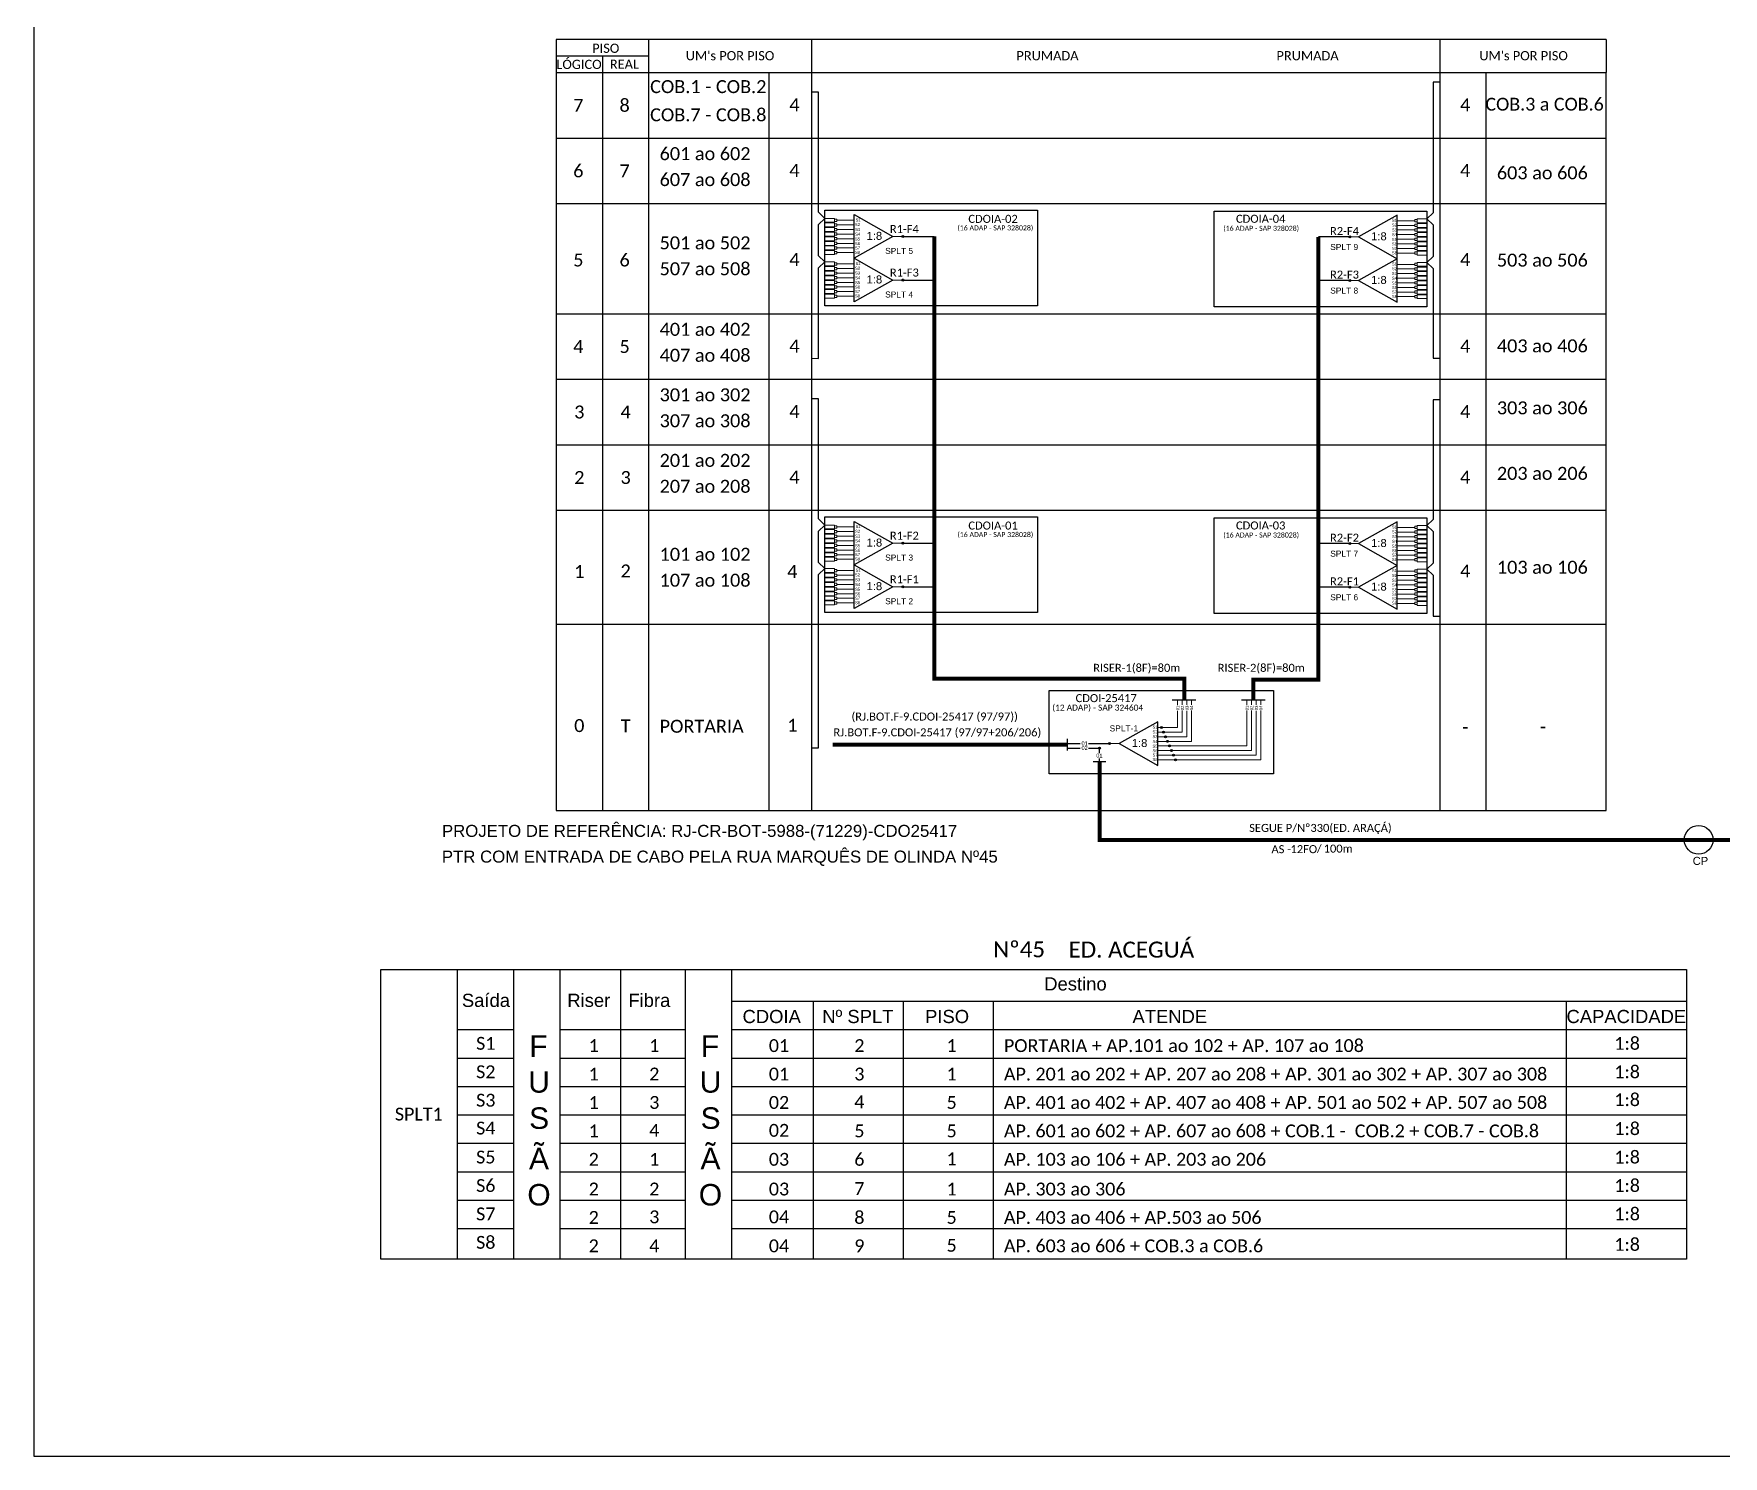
# Model space of a CAD drawing. Header units: metres. Extents: x -1286 to 457, y -500 to 94.
# Drawn here: x -384.1 to 38.1, y -499.8 to -144.4 of the extents above; entities that cross this region are included whole.
import ezdxf
from ezdxf.enums import TextEntityAlignment as Align

# ---------------------------------------------------------------- set-up
doc = ezdxf.new("R2010")
doc.units = ezdxf.units.M
doc.layers.add("20.0-LEGENDA DOS CDO'S", color=1, linetype='Continuous', lineweight=0)
doc.styles.add('ARIAL', font='arial.ttf')
doc.styles.add('WMF-Calibri0', font='calibri.ttf')

msp = doc.modelspace()

# ---------------------------------------------------------------- hatches: boundary and pattern name
h = msp.add_hatch(color=7)
h.dxf.hatch_style = 1
edge = h.paths.add_edge_path()
edge.add_arc((-166.88, -195.04), 0.256, 0, 360)
h = msp.add_hatch(color=7)
h.dxf.hatch_style = 1
edge = h.paths.add_edge_path()
edge.add_arc((-55.18, -195.15), 0.256, 0, 360)
h = msp.add_hatch(color=7)
h.dxf.hatch_style = 1
edge = h.paths.add_edge_path()
edge.add_arc((-166.88, -205.93), 0.256, 0, 360)
h = msp.add_hatch(color=7)
h.dxf.hatch_style = 1
edge = h.paths.add_edge_path()
edge.add_arc((-55.18, -206.05), 0.256, 0, 360)
h = msp.add_hatch(color=7)
h.dxf.hatch_style = 1
edge = h.paths.add_edge_path()
edge.add_arc((-166.88, -271.67), 0.256, 0, 360)
h = msp.add_hatch(color=7)
h.dxf.hatch_style = 1
edge = h.paths.add_edge_path()
edge.add_arc((-55.18, -271.78), 0.256, 0, 360)
h = msp.add_hatch(color=7)
h.dxf.hatch_style = 1
edge = h.paths.add_edge_path()
edge.add_arc((-166.88, -282.56), 0.256, 0, 360)
h = msp.add_hatch(color=7)
h.dxf.hatch_style = 1
edge = h.paths.add_edge_path()
edge.add_arc((-55.18, -282.68), 0.256, 0, 360)
h = msp.add_hatch(color=7)
h.dxf.hatch_style = 1
edge = h.paths.add_edge_path()
edge.add_arc((-102.25, -317.73), 0.242, 0, 360)
h = msp.add_hatch(color=7)
h.dxf.hatch_style = 1
edge = h.paths.add_edge_path()
edge.add_arc((-101.75, -318.88), 0.242, 0, 360)
h = msp.add_hatch(color=7)
h.dxf.hatch_style = 1
edge = h.paths.add_edge_path()
edge.add_arc((-101.25, -320.03), 0.242, 0, 360)
h = msp.add_hatch(color=3)
h.dxf.hatch_style = 1
edge = h.paths.add_edge_path()
edge.add_arc((-117.73, -322.87), 0.242, 0, 360)
h = msp.add_hatch(color=3)
h.dxf.hatch_style = 1
edge = h.paths.add_edge_path()
edge.add_arc((-115.24, -321.76), 0.242, 0, 360)
h = msp.add_hatch(color=7)
h.dxf.hatch_style = 1
edge = h.paths.add_edge_path()
edge.add_arc((-100.75, -321.19), 0.242, 0, 360)
h = msp.add_hatch(color=7)
h.dxf.hatch_style = 1
edge = h.paths.add_edge_path()
edge.add_arc((-100.25, -322.34), 0.242, 0, 360)
h = msp.add_hatch(color=7)
h.dxf.hatch_style = 1
edge = h.paths.add_edge_path()
edge.add_arc((-99.75, -323.49), 0.242, 0, 360)
h = msp.add_hatch(color=7)
h.dxf.hatch_style = 1
edge = h.paths.add_edge_path()
edge.add_arc((-99.25, -324.64), 0.242, 0, 360)
h = msp.add_hatch(color=7)
h.dxf.hatch_style = 1
edge = h.paths.add_edge_path()
edge.add_arc((-98.75, -325.8), 0.242, 0, 360)

# ---------------------------------------------------------------- linework, layer by layer
at = {"color": 7}
for p, q in [((-297.34, -378.21), (28.93, -378.21)), ((-297.34, -450.55), (-297.34, -378.21)), ((-278.26, -378.21), (-278.26, -450.55)), ((-264.15, -378.21), (-264.15, -450.55)), ((-252.56, -450.55), (-252.56, -378.21)), ((-237.43, -378.21), (-237.43, -450.55)), ((-221.3, -378.21), (-221.3, -450.55)), ((-209.7, -378.21), (-209.7, -450.55)), ((28.93, -378.21), (28.93, -450.55)), ((-209.7, -386.11), (28.93, -386.11)), ((-189.28, -386.11), (-189.28, -450.55)), ((-166.78, -386.11), (-166.78, -450.55)), ((-144.32, -386.11), (-144.32, -450.55)), ((-1.12, -386.11), (-1.12, -450.55)), ((-278.26, -393.21), (-264.15, -393.21)), ((-252.56, -393.21), (-221.3, -393.21)), ((-209.7, -393.21), (28.93, -393.21)), ((-278.26, -400.31), (-264.15, -400.31)), ((-252.56, -400.31), (-221.3, -400.31)), ((-209.7, -400.31), (28.93, -400.31)), ((-278.26, -407.42), (-264.15, -407.42)), ((-252.56, -407.42), (-221.3, -407.42)), ((-209.7, -407.42), (28.93, -407.42)), ((-278.26, -414.52), (-264.15, -414.52)), ((-252.56, -414.52), (-221.3, -414.52)), ((-209.7, -414.52), (28.93, -414.52)), ((-278.26, -421.62), (-264.15, -421.62)), ((-252.56, -421.62), (-221.3, -421.62)), ((-209.7, -421.62), (28.93, -421.62)), ((-278.26, -428.73), (-264.15, -428.73)), ((-252.56, -428.73), (-221.3, -428.73)), ((-209.7, -428.73), (28.93, -428.73)), ((-278.26, -435.83), (-264.15, -435.83)), ((-252.56, -435.83), (-221.3, -435.83)), ((-209.7, -435.83), (28.93, -435.83)), ((-278.26, -442.94), (-264.15, -442.94)), ((-252.56, -442.94), (-221.3, -442.94)), ((-209.7, -442.94), (28.93, -442.94)), ((28.93, -450.55), (-297.34, -450.55))]:
    msp.add_line(p, q, dxfattribs=at)
msp.add_lwpolyline([(-384.06, -499.81), (456.94, -499.81), (456.94, 94.19), (-384.06, 94.19)], close=True)
at = {"color": 0}
for points in [[(8.87, -145.86), (-253.52, -145.86)], [(-230.38, -149.97), (-253.52, -149.97)]]:
    msp.add_lwpolyline(points, dxfattribs=at)
for points in [[(-253.52, -145.86), (-253.52, -154.09)], [(-230.38, -154.09), (-230.38, -145.86)], [(-189.63, -338.48), (-189.63, -145.86)], [(-32.72, -145.86), (-32.72, -154.09)], [(8.87, -145.86), (8.87, -154.09)], [(-241.95, -149.97), (-241.95, -154.09)], [(-253.52, -154.09), (-253.52, -338.48), (8.87, -338.48), (8.87, -154.09)], [(-253.52, -154.09), (8.87, -154.09)], [(-253.52, -154.09), (8.87, -154.09)], [(-253.52, -154.09), (8.87, -154.09)], [(-241.95, -154.09), (-241.95, -338.48)], [(-230.38, -338.48), (-230.38, -154.09)], [(-200.36, -154.09), (-200.36, -338.48)], [(-32.72, -154.09), (-32.72, -338.48)], [(-21.15, -338.48), (-21.15, -154.09)], [(-253.52, -170.46), (8.87, -170.46)], [(-253.52, -186.83), (8.87, -186.83)], [(-253.52, -214.35), (8.87, -214.35)], [(-253.52, -230.72), (8.87, -230.72)], [(-253.52, -247.09), (8.87, -247.09)], [(-253.52, -263.46), (8.87, -263.46)], [(-253.52, -291.89), (8.87, -291.89)]]:
    msp.add_lwpolyline(points)
at = {"color": 7}
for points in [[(-189.63, -225.48), (-187.97, -225.49), (-187.97, -202.91), (-186.4, -201.4), (-187.96, -199.89), (-187.96, -192.01), (-186.4, -190.51), (-187.96, -189), (-187.96, -159.01), (-189.62, -159.01)], [(-32.72, -156.52), (-34.37, -156.52), (-34.38, -189.11), (-35.95, -190.62), (-34.38, -192.13), (-34.38, -200.01), (-35.95, -201.52), (-34.38, -203.03), (-34.38, -225.41), (-32.73, -225.41)], [(-179.03, -189.59), (-169.36, -195.04), (-179.03, -200.48), (-179.03, -189.59)], [(-43.32, -189.7), (-52.98, -195.15), (-43.32, -200.6), (-43.32, -189.7)], [(-55.21, -195.15), (-63.05, -195.15)], [(-179.03, -200.48), (-169.36, -205.93), (-179.03, -211.38), (-179.03, -200.48)], [(-43.32, -200.6), (-52.98, -206.05), (-43.32, -211.49), (-43.32, -200.6)], [(-55.21, -206.05), (-63.05, -206.05)], [(-189.63, -322.84), (-187.97, -322.84), (-187.97, -279.54), (-186.4, -278.03), (-187.96, -276.53), (-187.96, -268.64), (-186.4, -267.14), (-187.96, -265.63), (-187.96, -235.64), (-189.62, -235.64)], [(-32.72, -235.87), (-34.37, -235.87), (-34.38, -265.74), (-35.95, -267.25), (-34.38, -268.76), (-34.38, -276.64), (-35.95, -278.15), (-34.38, -279.66), (-34.38, -289.93), (-32.73, -289.93)], [(-179.03, -266.22), (-169.36, -271.67), (-179.03, -277.11), (-179.03, -266.22)], [(-43.32, -266.33), (-52.98, -271.78), (-43.32, -277.23), (-43.32, -266.33)], [(-55.21, -271.78), (-63.05, -271.78)], [(-179.03, -277.11), (-169.36, -282.56), (-179.03, -288.01), (-179.03, -277.11)], [(-43.32, -277.23), (-52.98, -282.68), (-43.32, -288.13), (-43.32, -277.23)], [(-55.21, -282.68), (-63.05, -282.68)], [(-99.59, -310.81), (-93.66, -310.81)], [(-82.26, -310.81), (-76.31, -310.81)], [(-103.13, -316.31), (-112.79, -321.76), (-103.13, -327.21), (-103.13, -316.31)]]:
    msp.add_lwpolyline(points, dxfattribs=at)
for points in [[(-186.4, -188.45), (-133.27, -188.45), (-133.27, -212.34), (-186.4, -212.34)], [(-89.05, -188.69), (-35.92, -188.69), (-35.92, -212.59), (-89.05, -212.59)], [(-186.4, -265.08), (-133.27, -265.08), (-133.27, -288.97), (-186.4, -288.97)], [(-89.05, -265.32), (-35.92, -265.32), (-35.92, -289.22), (-89.05, -289.22)]]:
    msp.add_lwpolyline(points, close=True, dxfattribs=at)
at = {"color": 7, "lineweight": 0}
for points in [[(-183.98, -190.51), (-186.4, -190.51)], [(-183.98, -191.49), (-186.4, -191.49)], [(-183.98, -191.66), (-186.4, -191.66)], [(-183.98, -192.65), (-186.4, -192.65)], [(-183.98, -192.81), (-186.4, -192.81)], [(-183.98, -193.8), (-186.4, -193.8)], [(-183.98, -193.97), (-186.4, -193.97)], [(-183.98, -190.51), (-183.98, -191.49)], [(-183.98, -191.66), (-183.98, -192.65)], [(-183.98, -192.81), (-183.98, -193.8)], [(-183.98, -193.97), (-183.98, -194.95)], [(-183.4, -191), (-179.03, -191)], [(-179.03, -192.15), (-183.4, -192.15)], [(-179.03, -193.31), (-183.4, -193.31)], [(-38.94, -191.11), (-43.32, -191.11)], [(-43.32, -192.27), (-38.94, -192.27)], [(-43.32, -193.42), (-38.94, -193.42)], [(-38.36, -190.62), (-38.36, -191.61)], [(-38.36, -190.62), (-35.95, -190.62)], [(-38.36, -191.61), (-35.95, -191.61)], [(-38.36, -191.77), (-38.36, -192.76)], [(-38.36, -191.77), (-35.95, -191.77)], [(-38.36, -192.76), (-35.95, -192.76)], [(-38.36, -192.93), (-38.36, -193.91)], [(-38.36, -192.93), (-35.95, -192.93)], [(-38.36, -193.91), (-35.95, -193.91)], [(-38.36, -194.08), (-38.36, -195.07)], [(-38.36, -194.08), (-35.95, -194.08)], [(-183.98, -194.95), (-186.4, -194.95)], [(-183.98, -195.12), (-186.4, -195.12)], [(-183.98, -196.1), (-186.4, -196.1)], [(-183.98, -196.27), (-186.4, -196.27)], [(-183.98, -197.26), (-186.4, -197.26)], [(-183.98, -197.42), (-186.4, -197.42)], [(-183.98, -198.41), (-186.4, -198.41)], [(-183.98, -195.12), (-183.98, -196.1)], [(-183.98, -196.27), (-183.98, -197.26)], [(-183.98, -197.42), (-183.98, -198.41)], [(-179.03, -194.46), (-183.4, -194.46)], [(-179.03, -195.61), (-183.4, -195.61)], [(-179.03, -196.76), (-183.4, -196.76)], [(-179.03, -197.92), (-183.4, -197.92)], [(-169.36, -195.04), (-167.14, -195.04)], [(-52.98, -195.15), (-55.21, -195.15)], [(-43.32, -194.57), (-38.94, -194.57)], [(-43.32, -195.73), (-38.94, -195.73)], [(-43.32, -196.88), (-38.94, -196.88)], [(-43.32, -198.03), (-38.94, -198.03)], [(-38.36, -195.07), (-35.95, -195.07)], [(-38.36, -195.23), (-38.36, -196.22)], [(-38.36, -195.23), (-35.95, -195.23)], [(-38.36, -196.22), (-35.95, -196.22)], [(-38.36, -196.39), (-38.36, -197.37)], [(-38.36, -196.39), (-35.95, -196.39)], [(-38.36, -197.37), (-35.95, -197.37)], [(-38.36, -197.54), (-38.36, -198.52)], [(-38.36, -197.54), (-35.95, -197.54)], [(-183.98, -198.58), (-186.4, -198.58)], [(-183.98, -199.56), (-186.4, -199.56)], [(-183.98, -201.4), (-186.4, -201.4)], [(-183.98, -202.39), (-186.4, -202.39)], [(-183.98, -202.56), (-186.4, -202.56)], [(-183.98, -198.58), (-183.98, -199.56)], [(-183.98, -201.4), (-183.98, -202.39)], [(-183.98, -202.56), (-183.98, -203.54)], [(-179.03, -199.07), (-183.4, -199.07)], [(-183.4, -201.9), (-179.03, -201.9)], [(-43.32, -199.18), (-38.94, -199.18)], [(-38.94, -202.01), (-43.32, -202.01)], [(-38.36, -198.52), (-35.95, -198.52)], [(-38.36, -198.69), (-38.36, -199.68)], [(-38.36, -198.69), (-35.95, -198.69)], [(-38.36, -199.68), (-35.95, -199.68)], [(-38.36, -201.52), (-38.36, -202.5)], [(-38.36, -201.52), (-35.95, -201.52)], [(-38.36, -202.5), (-35.95, -202.5)], [(-183.98, -203.54), (-186.4, -203.54)], [(-183.98, -203.71), (-186.4, -203.71)], [(-183.98, -204.7), (-186.4, -204.7)], [(-183.98, -204.86), (-186.4, -204.86)], [(-183.98, -205.85), (-186.4, -205.85)], [(-183.98, -206.01), (-186.4, -206.01)], [(-183.98, -203.71), (-183.98, -204.7)], [(-183.98, -204.86), (-183.98, -205.85)], [(-183.98, -206.01), (-183.98, -207)], [(-179.03, -203.05), (-183.4, -203.05)], [(-179.03, -204.2), (-183.4, -204.2)], [(-179.03, -205.36), (-183.4, -205.36)], [(-179.03, -206.51), (-183.4, -206.51)], [(-169.36, -205.93), (-167.14, -205.93)], [(-52.98, -206.05), (-55.21, -206.05)], [(-43.32, -203.16), (-38.94, -203.16)], [(-43.32, -204.32), (-38.94, -204.32)], [(-43.32, -205.47), (-38.94, -205.47)], [(-43.32, -206.62), (-38.94, -206.62)], [(-38.36, -202.67), (-38.36, -203.66)], [(-38.36, -202.67), (-35.95, -202.67)], [(-38.36, -203.66), (-35.95, -203.66)], [(-38.36, -203.82), (-38.36, -204.81)], [(-38.36, -203.82), (-35.95, -203.82)], [(-38.36, -204.81), (-35.95, -204.81)], [(-38.36, -204.98), (-38.36, -205.96)], [(-38.36, -204.98), (-35.95, -204.98)], [(-38.36, -205.96), (-35.95, -205.96)], [(-38.36, -206.13), (-38.36, -207.12)], [(-38.36, -206.13), (-35.95, -206.13)], [(-183.98, -207), (-186.4, -207)], [(-183.98, -207.17), (-186.4, -207.17)], [(-183.98, -208.15), (-186.4, -208.15)], [(-183.98, -208.32), (-186.4, -208.32)], [(-183.98, -209.31), (-186.4, -209.31)], [(-183.98, -209.47), (-186.4, -209.47)], [(-183.98, -210.46), (-186.4, -210.46)], [(-183.98, -207.17), (-183.98, -208.15)], [(-183.98, -208.32), (-183.98, -209.31)], [(-183.98, -209.47), (-183.98, -210.46)], [(-179.03, -207.66), (-183.4, -207.66)], [(-179.03, -208.81), (-183.4, -208.81)], [(-179.03, -209.97), (-183.4, -209.97)], [(-43.32, -207.78), (-38.94, -207.78)], [(-43.32, -208.93), (-38.94, -208.93)], [(-43.32, -210.08), (-38.94, -210.08)], [(-38.36, -207.12), (-35.95, -207.12)], [(-38.36, -207.28), (-38.36, -208.27)], [(-38.36, -207.28), (-35.95, -207.28)], [(-38.36, -208.27), (-35.95, -208.27)], [(-38.36, -208.44), (-38.36, -209.42)], [(-38.36, -208.44), (-35.95, -208.44)], [(-38.36, -209.42), (-35.95, -209.42)], [(-38.36, -209.59), (-38.36, -210.57)], [(-38.36, -209.59), (-35.95, -209.59)], [(-38.36, -210.57), (-35.95, -210.57)], [(-183.98, -267.14), (-186.4, -267.14)], [(-183.98, -268.12), (-186.4, -268.12)], [(-183.98, -268.29), (-186.4, -268.29)], [(-183.98, -269.28), (-186.4, -269.28)], [(-183.98, -269.44), (-186.4, -269.44)], [(-183.98, -267.14), (-183.98, -268.12)], [(-183.98, -268.29), (-183.98, -269.28)], [(-183.98, -269.44), (-183.98, -270.43)], [(-183.4, -267.63), (-179.03, -267.63)], [(-179.03, -268.78), (-183.4, -268.78)], [(-179.03, -269.94), (-183.4, -269.94)], [(-38.94, -267.74), (-43.32, -267.74)], [(-43.32, -268.9), (-38.94, -268.9)], [(-43.32, -270.05), (-38.94, -270.05)], [(-38.36, -267.25), (-38.36, -268.24)], [(-38.36, -267.25), (-35.95, -267.25)], [(-38.36, -268.24), (-35.95, -268.24)], [(-38.36, -268.4), (-38.36, -269.39)], [(-38.36, -268.4), (-35.95, -268.4)], [(-38.36, -269.39), (-35.95, -269.39)], [(-38.36, -269.56), (-38.36, -270.54)], [(-38.36, -269.56), (-35.95, -269.56)], [(-183.98, -270.43), (-186.4, -270.43)], [(-183.98, -270.6), (-186.4, -270.6)], [(-183.98, -271.58), (-186.4, -271.58)], [(-183.98, -271.75), (-186.4, -271.75)], [(-183.98, -272.74), (-186.4, -272.74)], [(-183.98, -272.9), (-186.4, -272.9)], [(-183.98, -273.89), (-186.4, -273.89)], [(-183.98, -274.05), (-186.4, -274.05)], [(-183.98, -270.6), (-183.98, -271.58)], [(-183.98, -271.75), (-183.98, -272.74)], [(-183.98, -272.9), (-183.98, -273.89)], [(-183.98, -274.05), (-183.98, -275.04)], [(-179.03, -271.09), (-183.4, -271.09)], [(-179.03, -272.24), (-183.4, -272.24)], [(-179.03, -273.4), (-183.4, -273.4)], [(-169.36, -271.67), (-167.14, -271.67)], [(-52.98, -271.78), (-55.21, -271.78)], [(-43.32, -271.2), (-38.94, -271.2)], [(-43.32, -272.36), (-38.94, -272.36)], [(-43.32, -273.51), (-38.94, -273.51)], [(-38.36, -270.54), (-35.95, -270.54)], [(-38.36, -270.71), (-38.36, -271.7)], [(-38.36, -270.71), (-35.95, -270.71)], [(-38.36, -271.7), (-35.95, -271.7)], [(-38.36, -271.86), (-38.36, -272.85)], [(-38.36, -271.86), (-35.95, -271.86)], [(-38.36, -272.85), (-35.95, -272.85)], [(-38.36, -273.02), (-38.36, -274)], [(-38.36, -273.02), (-35.95, -273.02)], [(-38.36, -274), (-35.95, -274)], [(-38.36, -274.17), (-38.36, -275.16)], [(-38.36, -274.17), (-35.95, -274.17)], [(-183.98, -275.04), (-186.4, -275.04)], [(-183.98, -275.21), (-186.4, -275.21)], [(-183.98, -276.19), (-186.4, -276.19)], [(-183.98, -278.03), (-186.4, -278.03)], [(-183.98, -275.21), (-183.98, -276.19)], [(-183.98, -278.03), (-183.98, -279.02)], [(-179.03, -274.55), (-183.4, -274.55)], [(-179.03, -275.7), (-183.4, -275.7)], [(-183.4, -278.53), (-179.03, -278.53)], [(-43.32, -274.66), (-38.94, -274.66)], [(-43.32, -275.82), (-38.94, -275.82)], [(-38.36, -275.16), (-35.95, -275.16)], [(-38.36, -275.32), (-38.36, -276.31)], [(-38.36, -275.32), (-35.95, -275.32)], [(-38.36, -276.31), (-35.95, -276.31)], [(-38.36, -278.15), (-38.36, -279.13)], [(-38.36, -278.15), (-35.95, -278.15)], [(-183.98, -279.02), (-186.4, -279.02)], [(-183.98, -279.19), (-186.4, -279.19)], [(-183.98, -280.17), (-186.4, -280.17)], [(-183.98, -280.34), (-186.4, -280.34)], [(-183.98, -281.33), (-186.4, -281.33)], [(-183.98, -281.49), (-186.4, -281.49)], [(-183.98, -282.48), (-186.4, -282.48)], [(-183.98, -282.65), (-186.4, -282.65)], [(-183.98, -279.19), (-183.98, -280.17)], [(-183.98, -280.34), (-183.98, -281.33)], [(-183.98, -281.49), (-183.98, -282.48)], [(-183.98, -282.65), (-183.98, -283.63)], [(-179.03, -279.68), (-183.4, -279.68)], [(-179.03, -280.83), (-183.4, -280.83)], [(-179.03, -281.99), (-183.4, -281.99)], [(-169.36, -282.56), (-167.14, -282.56)], [(-52.98, -282.68), (-55.21, -282.68)], [(-38.94, -278.64), (-43.32, -278.64)], [(-43.32, -279.79), (-38.94, -279.79)], [(-43.32, -280.95), (-38.94, -280.95)], [(-43.32, -282.1), (-38.94, -282.1)], [(-38.36, -279.13), (-35.95, -279.13)], [(-38.36, -279.3), (-38.36, -280.29)], [(-38.36, -279.3), (-35.95, -279.3)], [(-38.36, -280.29), (-35.95, -280.29)], [(-38.36, -280.45), (-38.36, -281.44)], [(-38.36, -280.45), (-35.95, -280.45)], [(-38.36, -281.44), (-35.95, -281.44)], [(-38.36, -281.61), (-38.36, -282.59)], [(-38.36, -281.61), (-35.95, -281.61)], [(-38.36, -282.59), (-35.95, -282.59)], [(-38.36, -282.76), (-38.36, -283.75)], [(-38.36, -282.76), (-35.95, -282.76)], [(-183.98, -283.63), (-186.4, -283.63)], [(-183.98, -283.8), (-186.4, -283.8)], [(-183.98, -284.79), (-186.4, -284.79)], [(-183.98, -284.95), (-186.4, -284.95)], [(-183.98, -285.94), (-186.4, -285.94)], [(-183.98, -286.1), (-186.4, -286.1)], [(-183.98, -283.8), (-183.98, -284.79)], [(-183.98, -284.95), (-183.98, -285.94)], [(-183.98, -286.1), (-183.98, -287.09)], [(-179.03, -283.14), (-183.4, -283.14)], [(-179.03, -284.29), (-183.4, -284.29)], [(-179.03, -285.44), (-183.4, -285.44)], [(-179.03, -286.6), (-183.4, -286.6)], [(-43.32, -283.25), (-38.94, -283.25)], [(-43.32, -284.41), (-38.94, -284.41)], [(-43.32, -285.56), (-38.94, -285.56)], [(-43.32, -286.71), (-38.94, -286.71)], [(-38.36, -283.75), (-35.95, -283.75)], [(-38.36, -283.91), (-38.36, -284.9)], [(-38.36, -283.91), (-35.95, -283.91)], [(-38.36, -284.9), (-35.95, -284.9)], [(-38.36, -285.07), (-38.36, -286.05)], [(-38.36, -285.07), (-35.95, -285.07)], [(-38.36, -286.05), (-35.95, -286.05)], [(-38.36, -286.22), (-38.36, -287.21)], [(-38.36, -286.22), (-35.95, -286.22)], [(-183.98, -287.09), (-186.4, -287.09)], [(-38.36, -287.21), (-35.95, -287.21)], [(-98.24, -310.81), (-98.24, -312.13)], [(-97.08, -310.81), (-97.08, -312.1)], [(-95.93, -310.81), (-95.93, -312.1)], [(-94.77, -310.81), (-94.77, -312.1)], [(-80.91, -310.81), (-80.91, -312.13)], [(-79.76, -310.81), (-79.76, -312.1)], [(-78.6, -310.81), (-78.6, -312.1)], [(-77.44, -310.81), (-77.44, -312.1)], [(-101.51, -318.88), (-97.08, -318.88), (-97.08, -313.52)], [(-101.01, -320.03), (-95.93, -320.03), (-95.93, -313.53)], [(-100.51, -321.19), (-94.77, -321.19), (-94.77, -313.52)], [(-100.25, -322.34), (-80.91, -322.34), (-80.91, -313.52)], [(-99.75, -323.49), (-79.76, -323.49), (-79.76, -313.52)], [(-99.25, -324.64), (-78.6, -324.64), (-78.6, -313.53)], [(-98.75, -325.8), (-77.44, -325.8), (-77.44, -313.52)], [(-98.24, -313.56), (-98.24, -317.73)], [(-102.25, -317.73), (-103.13, -317.73)], [(-103.13, -318.88), (-101.75, -318.88)], [(-103.13, -320.03), (-101.25, -320.03)], [(-102.01, -317.73), (-98.24, -317.73)], [(-112.79, -321.76), (-115.02, -321.76)], [(-103.13, -321.19), (-100.75, -321.19)], [(-103.13, -322.34), (-100.25, -322.34)], [(-103.13, -323.49), (-99.75, -323.49)], [(-103.13, -324.64), (-99.25, -324.64)], [(-103.13, -325.8), (-98.75, -325.8)]]:
    msp.add_lwpolyline(points, dxfattribs=at)
for points in [[(-183.4, -190.71), (-183.98, -190.71), (-183.98, -191.29), (-183.4, -191.29)], [(-183.4, -191.87), (-183.98, -191.87), (-183.98, -192.44), (-183.4, -192.44)], [(-183.4, -193.02), (-183.98, -193.02), (-183.98, -193.59), (-183.4, -193.59)], [(-183.4, -194.17), (-183.98, -194.17), (-183.98, -194.74), (-183.4, -194.74)], [(-38.94, -190.83), (-38.36, -190.83), (-38.36, -191.4), (-38.94, -191.4)], [(-38.94, -191.98), (-38.36, -191.98), (-38.36, -192.55), (-38.94, -192.55)], [(-38.94, -193.13), (-38.36, -193.13), (-38.36, -193.71), (-38.94, -193.71)], [(-183.4, -195.33), (-183.98, -195.33), (-183.98, -195.9), (-183.4, -195.9)], [(-183.4, -196.48), (-183.98, -196.48), (-183.98, -197.05), (-183.4, -197.05)], [(-183.4, -197.63), (-183.98, -197.63), (-183.98, -198.2), (-183.4, -198.2)], [(-38.94, -194.29), (-38.36, -194.29), (-38.36, -194.86), (-38.94, -194.86)], [(-38.94, -195.44), (-38.36, -195.44), (-38.36, -196.01), (-38.94, -196.01)], [(-38.94, -196.59), (-38.36, -196.59), (-38.36, -197.17), (-38.94, -197.17)], [(-38.94, -197.75), (-38.36, -197.75), (-38.36, -198.32), (-38.94, -198.32)], [(-183.4, -198.78), (-183.98, -198.78), (-183.98, -199.36), (-183.4, -199.36)], [(-183.4, -201.61), (-183.98, -201.61), (-183.98, -202.18), (-183.4, -202.18)], [(-38.94, -198.9), (-38.36, -198.9), (-38.36, -199.47), (-38.94, -199.47)], [(-38.94, -201.72), (-38.36, -201.72), (-38.36, -202.3), (-38.94, -202.3)], [(-183.4, -202.76), (-183.98, -202.76), (-183.98, -203.34), (-183.4, -203.34)], [(-183.4, -203.92), (-183.98, -203.92), (-183.98, -204.49), (-183.4, -204.49)], [(-183.4, -205.07), (-183.98, -205.07), (-183.98, -205.64), (-183.4, -205.64)], [(-183.4, -206.22), (-183.98, -206.22), (-183.98, -206.79), (-183.4, -206.79)], [(-38.94, -202.88), (-38.36, -202.88), (-38.36, -203.45), (-38.94, -203.45)], [(-38.94, -204.03), (-38.36, -204.03), (-38.36, -204.6), (-38.94, -204.6)], [(-38.94, -205.18), (-38.36, -205.18), (-38.36, -205.76), (-38.94, -205.76)], [(-38.94, -206.34), (-38.36, -206.34), (-38.36, -206.91), (-38.94, -206.91)], [(-183.4, -207.37), (-183.98, -207.37), (-183.98, -207.95), (-183.4, -207.95)], [(-183.4, -208.53), (-183.98, -208.53), (-183.98, -209.1), (-183.4, -209.1)], [(-183.4, -209.68), (-183.98, -209.68), (-183.98, -210.25), (-183.4, -210.25)], [(-38.94, -207.49), (-38.36, -207.49), (-38.36, -208.06), (-38.94, -208.06)], [(-38.94, -208.64), (-38.36, -208.64), (-38.36, -209.21), (-38.94, -209.21)], [(-38.94, -209.8), (-38.36, -209.8), (-38.36, -210.37), (-38.94, -210.37)], [(-183.4, -267.34), (-183.98, -267.34), (-183.98, -267.92), (-183.4, -267.92)], [(-183.4, -268.5), (-183.98, -268.5), (-183.98, -269.07), (-183.4, -269.07)], [(-183.4, -269.65), (-183.98, -269.65), (-183.98, -270.22), (-183.4, -270.22)], [(-38.94, -267.46), (-38.36, -267.46), (-38.36, -268.03), (-38.94, -268.03)], [(-38.94, -268.61), (-38.36, -268.61), (-38.36, -269.18), (-38.94, -269.18)], [(-38.94, -269.76), (-38.36, -269.76), (-38.36, -270.34), (-38.94, -270.34)], [(-183.4, -270.8), (-183.98, -270.8), (-183.98, -271.38), (-183.4, -271.38)], [(-183.4, -271.96), (-183.98, -271.96), (-183.98, -272.53), (-183.4, -272.53)], [(-183.4, -273.11), (-183.98, -273.11), (-183.98, -273.68), (-183.4, -273.68)], [(-183.4, -274.26), (-183.98, -274.26), (-183.98, -274.83), (-183.4, -274.83)], [(-38.94, -270.92), (-38.36, -270.92), (-38.36, -271.49), (-38.94, -271.49)], [(-38.94, -272.07), (-38.36, -272.07), (-38.36, -272.64), (-38.94, -272.64)], [(-38.94, -273.22), (-38.36, -273.22), (-38.36, -273.8), (-38.94, -273.8)], [(-38.94, -274.38), (-38.36, -274.38), (-38.36, -274.95), (-38.94, -274.95)], [(-183.4, -275.41), (-183.98, -275.41), (-183.98, -275.99), (-183.4, -275.99)], [(-183.4, -278.24), (-183.98, -278.24), (-183.98, -278.81), (-183.4, -278.81)], [(-38.94, -275.53), (-38.36, -275.53), (-38.36, -276.1), (-38.94, -276.1)], [(-38.94, -278.35), (-38.36, -278.35), (-38.36, -278.93), (-38.94, -278.93)], [(-183.4, -279.39), (-183.98, -279.39), (-183.98, -279.97), (-183.4, -279.97)], [(-183.4, -280.55), (-183.98, -280.55), (-183.98, -281.12), (-183.4, -281.12)], [(-183.4, -281.7), (-183.98, -281.7), (-183.98, -282.27), (-183.4, -282.27)], [(-183.4, -282.85), (-183.98, -282.85), (-183.98, -283.43), (-183.4, -283.43)], [(-38.94, -279.51), (-38.36, -279.51), (-38.36, -280.08), (-38.94, -280.08)], [(-38.94, -280.66), (-38.36, -280.66), (-38.36, -281.23), (-38.94, -281.23)], [(-38.94, -281.81), (-38.36, -281.81), (-38.36, -282.39), (-38.94, -282.39)], [(-183.4, -284.01), (-183.98, -284.01), (-183.98, -284.58), (-183.4, -284.58)], [(-183.4, -285.16), (-183.98, -285.16), (-183.98, -285.73), (-183.4, -285.73)], [(-183.4, -286.31), (-183.98, -286.31), (-183.98, -286.88), (-183.4, -286.88)], [(-38.94, -282.97), (-38.36, -282.97), (-38.36, -283.54), (-38.94, -283.54)], [(-38.94, -284.12), (-38.36, -284.12), (-38.36, -284.69), (-38.94, -284.69)], [(-38.94, -285.27), (-38.36, -285.27), (-38.36, -285.85), (-38.94, -285.85)], [(-38.94, -286.43), (-38.36, -286.43), (-38.36, -287), (-38.94, -287)]]:
    msp.add_lwpolyline(points, close=True, dxfattribs=at)
at = {"color": 7, "linetype": 'Continuous', "ltscale": 4}
for points in [[(-166.88, -195.04), (-159.04, -195.04)], [(-166.88, -205.93), (-159.04, -205.93)], [(-166.88, -271.67), (-159.04, -271.67)], [(-166.88, -282.56), (-159.04, -282.56)]]:
    msp.add_lwpolyline(points, dxfattribs=at)
at = {"color": 7, "const_width": 1}
for points in [[(-159.04, -195.04), (-159.04, -305.54), (-96.57, -305.54), (-96.57, -310.81)], [(-63.05, -195.15), (-63.05, -225.73), (-63.05, -305.79), (-79.29, -305.79), (-79.29, -310.81)]]:
    msp.add_lwpolyline(points, dxfattribs=at)
at = {"color": 5}
msp.add_lwpolyline([(-130.34, -308.52), (-74.26, -308.52), (-74.26, -329.31), (-130.34, -329.31)], close=True, dxfattribs=at)
at = {"color": 1}
for points in [[(-125.71, -323.47), (-125.71, -320.57)], [(-119.31, -326.21), (-116.15, -326.21)]]:
    msp.add_lwpolyline(points, dxfattribs=at)
at = {"color": 1, "const_width": 1}
for points in [[(-184.44, -322.02), (-125.71, -322.02)], [(136.28, -322.26), (136.28, -345.8), (-117.73, -345.8), (-117.73, -326.21)]]:
    msp.add_lwpolyline(points, dxfattribs=at)
at = {"color": 3}
for points in [[(-125.71, -321.75), (-122.55, -321.75)], [(-120.47, -321.76), (-115.24, -321.76)], [(-117.73, -324.14), (-117.73, -322.87)], [(-117.73, -326.21), (-117.73, -325.45)]]:
    msp.add_lwpolyline(points, dxfattribs=at)
at = {"color": 2}
for points in [[(-125.71, -322.86), (-122.55, -322.86)], [(-120.47, -322.87), (-117.73, -322.87)], [(-117.97, -322.87), (-117.73, -322.87)]]:
    msp.add_lwpolyline(points, dxfattribs=at)
at = {"color": 7}
for centre, radius in [((-166.88, -195.04), 0.256), ((-55.18, -195.15), 0.256), ((-166.88, -205.93), 0.256), ((-55.18, -206.05), 0.256), ((-166.88, -271.67), 0.256), ((-55.18, -271.78), 0.256), ((-166.88, -282.56), 0.256), ((-55.18, -282.68), 0.256), ((-102.25, -317.73), 0.242), ((-101.75, -318.88), 0.242), ((-101.25, -320.03), 0.242), ((-100.75, -321.19), 0.242), ((-100.25, -322.34), 0.242), ((-99.75, -323.49), 0.242), ((-99.25, -324.64), 0.242), ((-98.75, -325.8), 0.242)]:
    msp.add_circle(centre, radius, dxfattribs=at)
at = {"color": 3}
for centre in [(-117.73, -322.87), (-115.24, -321.76)]:
    msp.add_circle(centre, 0.242, dxfattribs=at)
at = {"color": 5}
msp.add_circle((31.98, -345.8), 3.58, dxfattribs=at)

# ---------------------------------------------------------------- texts
at = {"color": 0, "style": 'WMF-Calibri0'}
for s, p in [('     PISO', (-248.56, -149.16)), ('  LÓGICO', (-255.1, -153.19)), ('    REAL', (-243.34, -153.14)), ("UM's POR PISO", (-221.13, -151.02)), ('PRUMADA', (-138.5, -151.02)), ('PRUMADA', (-73.51, -151.02)), ("UM's POR PISO", (-22.83, -151.02))]:
    msp.add_text(s, height=2.3, dxfattribs=at).set_placement(p)
at = {"color": 7}
for s, height, style, p in [('COB.1 - COB.2', 3.24, 'WMF-Calibri0', (-230.04, -159.22)), ('COB.3 a COB.6', 3.2, 'WMF-Calibri0', (-21.3, -163.59)), ('COB.7 - COB.8', 3.24, 'WMF-Calibri0', (-230.04, -166.26)), ('601 ao 602', 3.24, 'WMF-Calibri0', (-227.67, -175.97)), ('607 ao 608', 3.24, 'WMF-Calibri0', (-227.67, -182.45)), ('603 ao 606', 3.24, 'WMF-Calibri0', (-18.44, -180.75)), ('CDOIA-02', 2, 'WMF-Calibri0', (-150.52, -191.64)), ('CDOIA-04', 2, 'WMF-Calibri0', (-83.64, -191.62)), ('S3', 0.75, 'ARIAL', (-178.85, -193.67)), ('S2', 0.75, 'ARIAL', (-178.84, -192.45)), ('S4', 0.75, 'ARIAL', (-178.84, -194.84)), ('S1', 0.75, 'ARIAL', (-178.7, -191.27)), ('1:8', 2, 'ARIAL', (-175.94, -195.89)), ('R1-F4', 2, 'WMF-Calibri0', (-170.13, -194.17)), ('R2-F4', 2, 'WMF-Calibri0', (-60.14, -194.67)), ('1:8', 2, 'ARIAL', (-49.86, -196)), ('S1', 0.75, 'ARIAL', (-44.69, -191.38)), ('S2', 0.75, 'ARIAL', (-44.69, -192.57)), ('S3', 0.75, 'ARIAL', (-44.69, -193.78)), ('S4', 0.75, 'ARIAL', (-44.69, -194.96)), ('501 ao 502', 3.24, 'WMF-Calibri0', (-227.67, -198.25)), ('S5', 0.75, 'ARIAL', (-178.85, -196.06)), ('S6', 0.75, 'ARIAL', (-178.85, -197.18)), ('S7', 0.75, 'ARIAL', (-178.85, -198.27)), ('SPLT 5', 1.5, 'ARIAL', (-171.31, -199.39)), ('SPLT 9', 1.5, 'ARIAL', (-60.09, -198.41)), ('S5', 0.75, 'ARIAL', (-44.69, -196.17)), ('S6', 0.75, 'ARIAL', (-44.69, -197.29)), ('S7', 0.75, 'ARIAL', (-44.69, -198.39)), ('507 ao 508', 3.24, 'WMF-Calibri0', (-227.67, -204.73)), ('S8', 0.75, 'ARIAL', (-178.85, -199.39)), ('S2', 0.75, 'ARIAL', (-178.84, -203.35)), ('S1', 0.75, 'ARIAL', (-178.7, -202.17)), ('S8', 0.75, 'ARIAL', (-44.69, -199.5)), ('S1', 0.75, 'ARIAL', (-44.69, -202.28)), ('503 ao 506', 3.24, 'WMF-Calibri0', (-18.44, -202.57)), ('S3', 0.75, 'ARIAL', (-178.85, -204.56)), ('S5', 0.75, 'ARIAL', (-178.85, -206.95)), ('S4', 0.75, 'ARIAL', (-178.84, -205.74)), ('1:8', 2, 'ARIAL', (-175.94, -206.78)), ('R1-F3', 2, 'WMF-Calibri0', (-170.13, -205.06)), ('R2-F3', 2, 'WMF-Calibri0', (-60.14, -205.57)), ('1:8', 2, 'ARIAL', (-49.86, -206.9)), ('S2', 0.75, 'ARIAL', (-44.69, -203.47)), ('S3', 0.75, 'ARIAL', (-44.69, -204.68)), ('S4', 0.75, 'ARIAL', (-44.69, -205.85)), ('S5', 0.75, 'ARIAL', (-44.69, -207.07)), ('S6', 0.75, 'ARIAL', (-178.85, -208.07)), ('S7', 0.75, 'ARIAL', (-178.85, -209.17)), ('S8', 0.75, 'ARIAL', (-178.85, -210.29)), ('SPLT 4', 1.5, 'ARIAL', (-171.31, -210.29)), ('SPLT 8', 1.5, 'ARIAL', (-60.09, -209.31)), ('S6', 0.75, 'ARIAL', (-44.69, -208.19)), ('S7', 0.75, 'ARIAL', (-44.69, -209.28)), ('S8', 0.75, 'ARIAL', (-44.69, -210.4)), ('401 ao 402', 3.24, 'WMF-Calibri0', (-227.67, -219.86)), ('407 ao 408', 3.24, 'WMF-Calibri0', (-227.67, -226.34)), ('403 ao 406', 3.24, 'WMF-Calibri0', (-18.44, -223.99)), ('301 ao 302', 3.24, 'WMF-Calibri0', (-227.67, -236.23)), ('303 ao 306', 3.24, 'WMF-Calibri0', (-18.44, -239.48)), ('307 ao 308', 3.24, 'WMF-Calibri0', (-227.67, -242.71)), ('201 ao 202', 3.24, 'WMF-Calibri0', (-227.67, -252.6)), ('203 ao 206', 3.24, 'WMF-Calibri0', (-18.44, -255.85)), ('207 ao 208', 3.24, 'WMF-Calibri0', (-227.67, -259.08)), ('S3', 0.75, 'ARIAL', (-178.85, -270.3)), ('S2', 0.75, 'ARIAL', (-178.84, -269.09)), ('S1', 0.75, 'ARIAL', (-178.7, -267.9)), ('R1-F2', 2, 'WMF-Calibri0', (-170.13, -270.8)), ('CDOIA-01', 2, 'WMF-Calibri0', (-150.52, -268.27)), ('CDOIA-03', 2, 'WMF-Calibri0', (-83.64, -268.25)), ('R2-F2', 2, 'WMF-Calibri0', (-60.14, -271.3)), ('S1', 0.75, 'ARIAL', (-44.69, -268.01)), ('S2', 0.75, 'ARIAL', (-44.69, -269.2)), ('S3', 0.75, 'ARIAL', (-44.69, -270.41)), ('101 ao 102', 3.24, 'WMF-Calibri0', (-227.67, -276.07)), ('S5', 0.75, 'ARIAL', (-178.85, -272.69)), ('S6', 0.75, 'ARIAL', (-178.85, -273.81)), ('S7', 0.75, 'ARIAL', (-178.85, -274.9)), ('S4', 0.75, 'ARIAL', (-178.84, -271.47)), ('1:8', 2, 'ARIAL', (-175.94, -272.52)), ('SPLT 7', 1.5, 'ARIAL', (-60.09, -275.04)), ('1:8', 2, 'ARIAL', (-49.86, -272.63)), ('S4', 0.75, 'ARIAL', (-44.69, -271.59)), ('S5', 0.75, 'ARIAL', (-44.69, -272.8)), ('S6', 0.75, 'ARIAL', (-44.69, -273.92)), ('S7', 0.75, 'ARIAL', (-44.69, -275.02)), ('S8', 0.75, 'ARIAL', (-178.85, -276.02)), ('S1', 0.75, 'ARIAL', (-178.7, -278.8)), ('SPLT 3', 1.5, 'ARIAL', (-171.31, -276.02)), ('S8', 0.75, 'ARIAL', (-44.69, -276.14)), ('S1', 0.75, 'ARIAL', (-44.69, -278.91)), ('103 ao 106', 3.24, 'WMF-Calibri0', (-18.44, -279.31)), ('107 ao 108', 3.24, 'WMF-Calibri0', (-227.67, -282.55)), ('S3', 0.75, 'ARIAL', (-178.85, -281.19)), ('S5', 0.75, 'ARIAL', (-178.85, -283.58)), ('S2', 0.75, 'ARIAL', (-178.84, -279.98)), ('S4', 0.75, 'ARIAL', (-178.84, -282.37)), ('1:8', 2, 'ARIAL', (-175.94, -283.41)), ('R1-F1', 2, 'WMF-Calibri0', (-170.13, -281.69)), ('R2-F1', 2, 'WMF-Calibri0', (-60.14, -282.2)), ('1:8', 2, 'ARIAL', (-49.86, -283.53)), ('S2', 0.75, 'ARIAL', (-44.69, -280.1)), ('S3', 0.75, 'ARIAL', (-44.69, -281.31)), ('S4', 0.75, 'ARIAL', (-44.69, -282.49)), ('S6', 0.75, 'ARIAL', (-178.85, -284.7)), ('S7', 0.75, 'ARIAL', (-178.85, -285.8)), ('S8', 0.75, 'ARIAL', (-178.85, -286.92)), ('SPLT 2', 1.5, 'ARIAL', (-171.31, -286.92)), ('SPLT 6', 1.5, 'ARIAL', (-60.09, -285.94)), ('S5', 0.75, 'ARIAL', (-44.69, -283.7)), ('S6', 0.75, 'ARIAL', (-44.69, -284.82)), ('S7', 0.75, 'ARIAL', (-44.69, -285.92)), ('S8', 0.75, 'ARIAL', (-44.69, -287.03)), ('RISER-1(8F)=80m', 2, 'WMF-Calibri0', (-119.32, -303.82)), ('RISER-2(8F)=80m', 2, 'WMF-Calibri0', (-88.21, -303.82)), ('PORTARIA', 3.24, 'WMF-Calibri0', (-227.67, -319.04)), ('SPLT-1', 1.5, 'ARIAL', (-115.21, -318.71)), ('1:8', 2, 'ARIAL', (-109.67, -322.61)), ('S1', 0.75, 'ARIAL', (-104.5, -318)), ('S2', 0.75, 'ARIAL', (-104.5, -319.18)), ('S3', 0.75, 'ARIAL', (-104.5, -320.39)), ('S4', 0.75, 'ARIAL', (-104.5, -321.57)), ('-', 3.24, 'WMF-Calibri0', (-7.69, -319.14)), ('S5', 0.75, 'ARIAL', (-104.5, -322.78)), ('S6', 0.75, 'ARIAL', (-104.5, -323.9)), ('S7', 0.75, 'ARIAL', (-104.5, -325)), ('S8', 0.75, 'ARIAL', (-104.5, -326.12)), ('Nº45', 4, 'WMF-Calibri0', (-144.33, -375.15)), ('ED. ACEGUÁ', 4, 'WMF-Calibri0', (-125.46, -375.23)), ('1', 3.21, 'WMF-Calibri0', (-245.4, -398.82)), ('1', 3.21, 'WMF-Calibri0', (-230.27, -398.82)), ('01', 3.209, 'WMF-Calibri0', (-200.37, -398.82)), ('2', 3.21, 'WMF-Calibri0', (-179.02, -398.82)), ('1', 3.21, 'WMF-Calibri0', (-155.96, -398.82)), ('PORTARIA + AP.101 ao 102 + AP. 107 ao 108', 3.209, 'WMF-Calibri0', (-141.62, -398.82)), ('1', 3.21, 'WMF-Calibri0', (-245.4, -405.92)), ('2', 3.21, 'WMF-Calibri0', (-230.27, -405.92)), ('01', 3.209, 'WMF-Calibri0', (-200.37, -405.92)), ('3', 3.21, 'WMF-Calibri0', (-179.02, -405.92)), ('1', 3.21, 'WMF-Calibri0', (-155.96, -405.92)), ('AP. 201 ao 202 + AP. 207 ao 208 + AP. 301 ao 302 + AP. 307 ao 308', 3.209, 'WMF-Calibri0', (-141.62, -405.92)), ('1', 3.21, 'WMF-Calibri0', (-245.4, -413.02)), ('3', 3.21, 'WMF-Calibri0', (-230.27, -413.02)), ('02', 3.209, 'WMF-Calibri0', (-200.37, -413.02)), ('4', 3.21, 'WMF-Calibri0', (-179.02, -412.88)), ('5', 3.21, 'WMF-Calibri0', (-155.96, -413.02)), ('AP. 401 ao 402 + AP. 407 ao 408 + AP. 501 ao 502 + AP. 507 ao 508', 3.209, 'WMF-Calibri0', (-141.62, -413.02)), ('1', 3.21, 'WMF-Calibri0', (-245.4, -420.13)), ('4', 3.21, 'WMF-Calibri0', (-230.27, -419.99)), ('02', 3.209, 'WMF-Calibri0', (-200.37, -419.99)), ('5', 3.21, 'WMF-Calibri0', (-179.02, -420.13)), ('5', 3.21, 'WMF-Calibri0', (-155.96, -420.13)), ('AP. 601 ao 602 + AP. 607 ao 608 + COB.1 -  COB.2 + COB.7 - COB.8', 3.209, 'WMF-Calibri0', (-141.62, -420.13)), ('2', 3.21, 'WMF-Calibri0', (-245.4, -427.23)), ('1', 3.21, 'WMF-Calibri0', (-230.27, -427.23)), ('03', 3.209, 'WMF-Calibri0', (-200.37, -427.23)), ('6', 3.21, 'WMF-Calibri0', (-179.02, -427.23)), ('1', 3.21, 'WMF-Calibri0', (-155.96, -427.09)), ('AP. 103 ao 106 + AP. 203 ao 206', 3.209, 'WMF-Calibri0', (-141.62, -427.23)), ('2', 3.21, 'WMF-Calibri0', (-245.4, -434.65)), ('2', 3.21, 'WMF-Calibri0', (-230.27, -434.65)), ('03', 3.209, 'WMF-Calibri0', (-200.37, -434.65)), ('7', 3.21, 'WMF-Calibri0', (-179.02, -434.51)), ('1', 3.21, 'WMF-Calibri0', (-155.96, -434.65)), ('AP. 303 ao 306 ', 3.209, 'WMF-Calibri0', (-141.62, -434.65)), ('2', 3.21, 'WMF-Calibri0', (-245.4, -441.75)), ('3', 3.21, 'WMF-Calibri0', (-230.27, -441.61)), ('04', 3.209, 'WMF-Calibri0', (-200.37, -441.61)), ('8', 3.21, 'WMF-Calibri0', (-179.02, -441.75)), ('5', 3.21, 'WMF-Calibri0', (-155.96, -441.75)), ('AP. 403 ao 406 + AP.503 ao 506', 3.209, 'WMF-Calibri0', (-141.62, -441.75)), ('2', 3.21, 'WMF-Calibri0', (-245.4, -448.85)), ('4', 3.21, 'WMF-Calibri0', (-230.27, -448.85)), ('04', 3.209, 'WMF-Calibri0', (-200.37, -448.85)), ('9', 3.21, 'WMF-Calibri0', (-179.02, -448.85)), ('5', 3.21, 'WMF-Calibri0', (-155.96, -448.71)), ('AP. 603 ao 606 + COB.3 a COB.6', 3.209, 'WMF-Calibri0', (-141.62, -448.85))]:
    msp.add_text(s, height=height, dxfattribs=dict(at, style=style)).set_placement(p)
at = {"color": 7, "style": 'WMF-Calibri0'}
for p in [(-143.77, -193.52), (-77.34, -193.63), (-143.77, -270.15), (-77.34, -270.26)]:
    msp.add_text('(16 ADAP - SAP 328028)', height=1.25, dxfattribs=at).set_placement(p, align=Align.CENTER)
at = {"color": 5, "style": 'WMF-Calibri0'}
msp.add_text('(12 ADAP) - SAP 324604', height=1.5, dxfattribs=at).set_placement((-118.19, -313.51), align=Align.CENTER)
for s, p in [('CDOI-25417', (-123.72, -311.39)), ('(RJ.BOT.F-9.CDOI-25417 (97/97))', (-179.72, -315.99))]:
    msp.add_text(s, height=2, dxfattribs=at).set_placement(p)
at = {"color": 7, "style": 'ARIAL'}
for s, p in [('01', (-98.19, -312.84)), ('02', (-97.03, -312.84)), ('03', (-95.87, -312.84)), ('04', (-94.72, -312.84)), ('01', (-80.86, -312.84)), ('02', (-79.7, -312.84)), ('03', (-78.55, -312.84)), ('04', (-77.39, -312.84))]:
    msp.add_text(s, height=0.75, rotation=90, dxfattribs=at).set_placement(p, align=Align.MIDDLE_CENTER)
at = {"color": 1, "style": 'WMF-Calibri0'}
msp.add_text('RJ.BOT.F-9.CDOI-25417 (97/97+206/206)', height=2, dxfattribs=at).set_placement((-184.23, -319.94))
at = {"style": 'ARIAL'}
for s, p in [('01', (-121.46, -321.7)), ('02', (-121.46, -322.81)), ('01', (-117.77, -324.75))]:
    msp.add_text(s, height=1, dxfattribs=at).set_placement(p, align=Align.MIDDLE_CENTER)
at = {"color": 1, "style": 'WMF-Calibri0'}
for s, p in [('SEGUE P/Nº330(ED. ARAÇÁ)', (-44.72, -342.82)), ('AS -', (-69.88, -348.14)), ('12FO', (-63.36, -348.12)), ('/', (-62.22, -347.99))]:
    msp.add_text(s, height=2, dxfattribs=at).set_placement(p, align=Align.MIDDLE_RIGHT)
msp.add_text('100m', height=2, dxfattribs=at).set_placement((-61.73, -347.99), align=Align.MIDDLE_LEFT)
at = {"color": 7, "style": 'ARIAL'}
for s, p in [('Saída', (-271.07, -385.9)), ('Riser', (-245.37, -385.9)), ('Fibra', (-230.24, -385.9)), ('Destino', (-123.75, -381.79)), ('CDOIA', (-199.66, -389.94)), ('Nº SPLT', (-178.13, -389.94)), ('PISO', (-155.83, -389.94)), ('ATENDE', (-100.17, -389.94)), ('CAPACIDADE', (13.91, -389.94))]:
    msp.add_text(s, height=3.294, dxfattribs=at).set_placement(p, align=Align.MIDDLE_CENTER)
at = {"color": 7, "linetype": 'Continuous', "style": 'ARIAL'}
for s, p in [('F', (-260.23, -400.02)), ('F', (-217.38, -400.02)), ('U', (-260.51, -408.97)), ('U', (-217.65, -408.97)), ('S', (-260.28, -418.01)), ('S', (-217.43, -418.01)), ('Ã', (-260.31, -428.12)), ('Ã', (-217.46, -428.12)), ('O', (-260.73, -437.16)), ('O', (-217.88, -437.16))]:
    msp.add_text(s, height=5.37, dxfattribs=at).set_placement(p)
at = {"color": 1, "char_height": 3, "width": 277.1819, "attachment_point": 1, "style": 'ARIAL'}
for s, insert in [('PROJETO DE REFERÊNCIA: RJ-CR-BOT-5988-(71229)-CDO25417', (-282.06, -342.06)), ('PTR COM ENTRADA DE CABO PELA RUA MARQUÊS DE OLINDA Nº45', (-282.08, -348.49))]:
    msp.add_mtext(s, dxfattribs=dict(at, insert=insert))
at = {"color": 7, "style": 'WMF-Calibri0'}
for tag, flags, p in [('7', 4, (-247.98, -162.27)), ('8', 4, (-236.41, -162.27)), ('4', 4, (-193.98, -162.16)), ('4', 4, (-26.35, -162.16)), ('6', 4, (-247.98, -178.64)), ('7', 4, (-236.41, -178.64)), ('4', 4, (-193.98, -178.53)), ('4', 4, (-26.35, -178.53)), ('5', 4, (-247.98, -200.92)), ('6', 4, (-236.41, -200.92)), ('4', 4, (-193.98, -200.81)), ('4', 4, (-26.35, -200.81)), ('4', 4, (-247.98, -222.53)), ('5', 4, (-236.41, -222.53)), ('4', 4, (-193.98, -222.42)), ('4', 4, (-26.35, -222.42)), ('3', 4, (-247.74, -238.9)), ('4', 4, (-236.16, -238.9)), ('4', 4, (-193.98, -238.79)), ('4', 4, (-26.35, -238.79)), ('2', 4, (-247.74, -255.27)), ('3', 4, (-236.16, -255.27)), ('4', 4, (-193.98, -255.16)), ('4', 4, (-26.35, -255.16)), ('1', 4, (-247.74, -278.74)), ('2', 12, (-236.16, -278.62)), ('4', 4, (-194.5, -278.74)), ('4', 4, (-26.35, -278.63)), ('0', 4, (-247.74, -317.25)), ('T', 12, (-236.16, -317.32)), ('1', 4, (-194.5, -317.17)), ('-', 4, (-26.35, -317.62))]:
    msp.add_attdef(tag, text='XX', height=3.24, dxfattribs=dict(at, flags=flags)).set_placement(p, align=Align.MIDDLE_CENTER)
at = {"color": 7, "lineweight": 0, "style": 'WMF-Calibri0', "flags": 8}
for tag, p, s in [('S1', (-273.53, -398.25), 'S1'), ('1:8', (10.9, -398.25), '1:8'), ('S2', (-273.53, -405.36), 'S2'), ('1:8', (10.9, -405.36), '1:8'), ('S3', (-273.53, -412.46), 'S3'), ('1:8', (10.9, -412.32), '1:8'), ('SPLT1', (-293.83, -415.93), 'XX'), ('S4', (-273.53, -419.42), 'S4'), ('1:8', (10.9, -419.56), '1:8'), ('S5', (-273.53, -426.67), 'S5'), ('1:8', (10.9, -426.67), '1:8'), ('S6', (-273.53, -433.77), 'S6'), ('1:8', (10.9, -433.77), '1:8'), ('S7', (-273.53, -440.87), 'S7'), ('1:8', (10.9, -440.87), '1:8'), ('S8', (-273.53, -447.98), 'S8'), ('1:8', (10.9, -448.49), '1:8')]:
    msp.add_attdef(tag, p, s, height=3.209, dxfattribs=at)
at = {"layer": "20.0-LEGENDA DOS CDO'S", "color": 5, "style": 'ARIAL'}
msp.add_text('CP', height=2, rotation=359.9724, dxfattribs=at).set_placement((30.49, -352.06))

doc.saveas('drawing.dxf')
